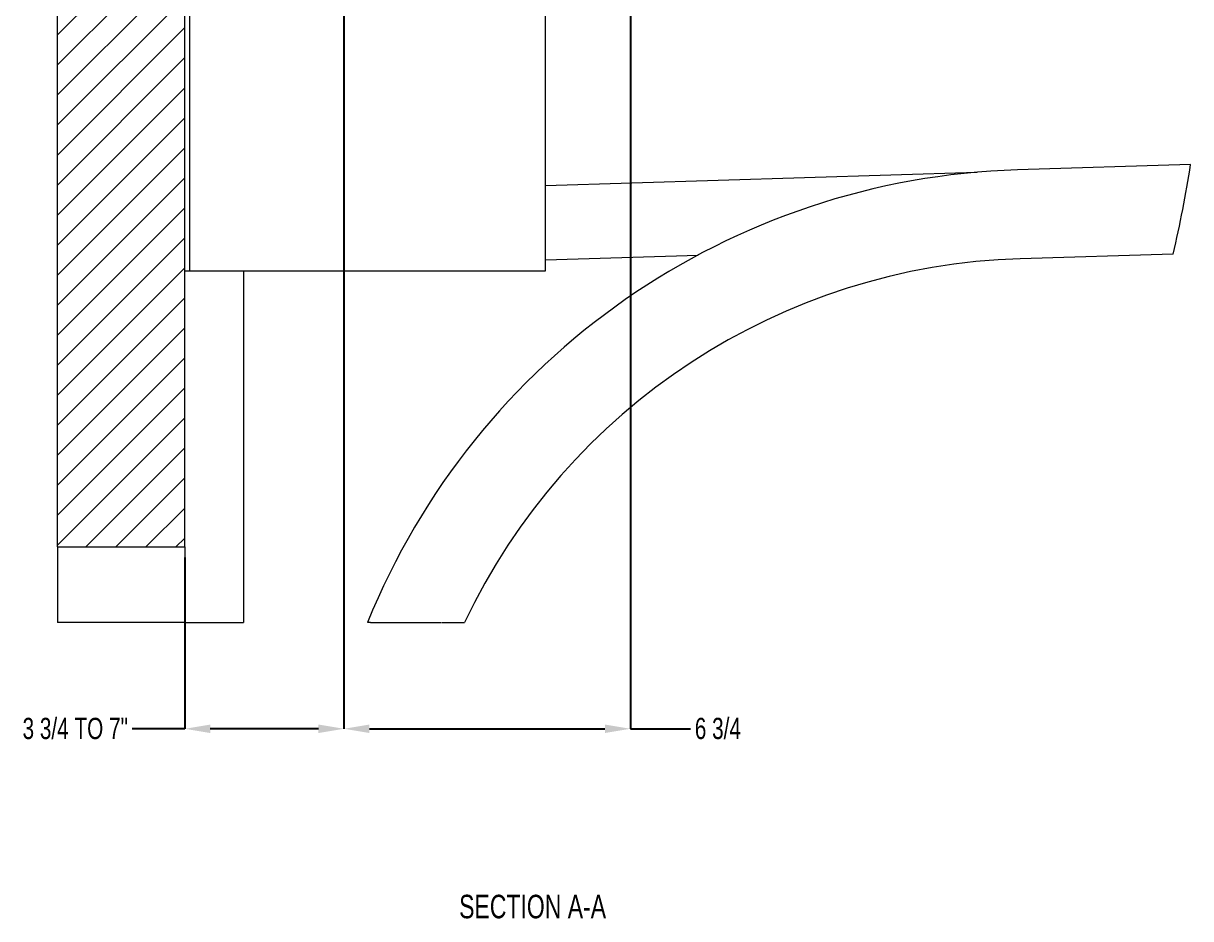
# Model space of a CAD drawing. Header units: inches. Extents: x 1.9 to 9.8, y 6 to 19.4.
# Drawn here: x 2.8 to 9.68, y 6.02 to 11.29 of the extents above; entities that cross this region are included whole.
import ezdxf

# ---------------------------------------------------------------- set-up
doc = ezdxf.new("R2010")
doc.units = ezdxf.units.IN
doc.header["$MEASUREMENT"] = 0
doc.header["$PDSIZE"] = -1
doc.layers.add('DIM', color=1, linetype='Continuous')
doc.styles.add('SLDTEXTSTYLE0', font='ARIAL.TTF', dxfattribs={"width": 0.7})
doc.dimstyles.new('SLDDIMSTYLE0', dxfattribs={"dimtxt": 0.125, "dimasz": 0.15, "dimexe": 0, "dimexo": 0.0625, "dimgap": 0.03125, "dimtad": 0, "dimtih": 1, "dimtoh": 1, "dimdec": 3, "dimlfac": 4, "dimrnd": 1e-09, "dimzin": 12, "dimdsep": 46, "dimtxsty": 'SLDTEXTSTYLE0', "dimsah": 1, "dimcen": 0.09, "dimadec": 0, "dimazin": 0, "dimtfac": 1, "dimtdec": 3, "dimtofl": 0, "dimtmove": 0, "dimatfit": 3, "dimfxl": 0, "dimtolj": 1, "dimtzin": 12, "dimarcsym": 0})
doc.dimstyles.new('SLDDIMSTYLE1', dxfattribs={"dimtxt": 0.125, "dimasz": 0.15, "dimexe": 0, "dimexo": 0.0625, "dimgap": 0.03125, "dimtad": 0, "dimtih": 1, "dimtoh": 1, "dimdec": 1, "dimlfac": 4, "dimrnd": 1e-09, "dimzin": 12, "dimdsep": 46, "dimtxsty": 'SLDTEXTSTYLE0', "dimsah": 1, "dimcen": 0.09, "dimadec": 0, "dimazin": 0, "dimtfac": 1, "dimtdec": 1, "dimtofl": 0, "dimtmove": 0, "dimatfit": 3, "dimfxl": 0, "dimtolj": 1, "dimtzin": 12, "dimarcsym": 0})

# ---------------------------------------------------------------- blocks, each defined once
blk = doc.blocks.new('*D8')
at = {"layer": 'DEFPOINTS', "color": 0}
for p in [(4.6933, 12.2362), (3.7558, 8.2049), (3.7558, 7.1338)]:
    blk.add_point(p, dxfattribs=at)
at = {"layer": 'DIM', "color": 0, "lineweight": -2}
for p, q in [((4.6933, 12.1737), (4.6933, 7.1338)), ((3.7558, 8.1424), (3.7558, 7.1338)), ((3.7558, 7.1338), (3.4466, 7.1338)), ((4.5433, 7.1338), (3.9058, 7.1338))]:
    blk.add_line(p, q, dxfattribs=at)
at = {"layer": 'DIM', "color": 0}
for points in [[(3.9058, 7.1588), (3.9058, 7.1088), (3.7558, 7.1338)], [(4.5433, 7.1588), (4.5433, 7.1088), (4.6933, 7.1338)]]:
    blk.add_solid(points, dxfattribs=at)
at = {"layer": 'DIM', "color": 0, "insert": (3.1104, 7.1985), "char_height": 0.125, "attachment_point": 2, "style": 'SLDTEXTSTYLE0'}
blk.add_mtext('\\A1;3 3/4 TO 7"', dxfattribs=at)
blk = doc.blocks.new('*D9')
at = {"layer": 'DEFPOINTS', "color": 0}
for p in [(6.3808, 12.3324), (4.6933, 12.2362), (6.3808, 7.1338)]:
    blk.add_point(p, dxfattribs=at)
at = {"layer": 'DIM', "color": 0, "lineweight": -2}
for p, q in [((6.3808, 12.2699), (6.3808, 7.1338)), ((4.6933, 12.1737), (4.6933, 7.1338)), ((4.8433, 7.1338), (6.2308, 7.1338)), ((6.3808, 7.1338), (6.7341, 7.1338))]:
    blk.add_line(p, q, dxfattribs=at)
at = {"layer": 'DIM', "color": 0}
for points in [[(4.8433, 7.1588), (4.8433, 7.1088), (4.6933, 7.1338)], [(6.2308, 7.1588), (6.2308, 7.1088), (6.3808, 7.1338)]]:
    blk.add_solid(points, dxfattribs=at)
at = {"layer": 'DIM', "color": 0, "insert": (6.896, 7.1984), "char_height": 0.125, "attachment_point": 2, "style": 'SLDTEXTSTYLE0'}
blk.add_mtext('\\A1;6 3/4', dxfattribs=at)

msp = doc.modelspace()

# ---------------------------------------------------------------- linework, layer by layer
at = {"color": 7, "linetype": 'Continuous', "lineweight": 15}
for p, q in [((3.005814, 8.204915), (3.005814, 17.918203)), ((3.755814, 8.204915), (3.755814, 17.918203)), ((5.880814, 9.829914), (5.880814, 11.582415)), ((3.785814, 9.829914), (3.785814, 11.406163)), ((9.68123, 10.456082), (8.661833, 10.424937)), ((5.880814, 10.333324), (8.424012, 10.411026)), ((5.880814, 9.895622), (6.77923, 9.923071)), ((9.577699, 9.929175), (8.67782, 9.901681)), ((3.755814, 9.829914), (3.785814, 9.829914)), ((3.785814, 9.829914), (3.825814, 9.829914)), ((3.825814, 9.829914), (5.880814, 9.829914)), ((4.100814, 9.829914), (4.100814, 7.758763)), ((3.005814, 8.204915), (3.755814, 8.204915)), ((3.005814, 8.204915), (3.005814, 7.758763)), ((3.755814, 8.204915), (3.755814, 7.758763)), ((3.755814, 7.758763), (3.005814, 7.758763)), ((3.755814, 7.758763), (3.805314, 7.758763)), ((3.805314, 7.758763), (4.100814, 7.758763)), ((4.85017, 7.758763), (4.831821, 7.758763)), ((4.867992, 7.758763), (5.223328, 7.758763))]:
    msp.add_line(p, q, dxfattribs=at)
at = {"color": 0, "linetype": 'Continuous', "lineweight": 0}
for p, q in [((3.005814, 11.219261), (3.755814, 11.969261)), ((3.005814, 11.042484), (3.755814, 11.792484)), ((3.005814, 10.865708), (3.755814, 11.615708)), ((3.005814, 10.688931), (3.755814, 11.438931)), ((3.005814, 10.512154), (3.755814, 11.262154)), ((3.005814, 10.335378), (3.755814, 11.085378)), ((3.005814, 10.158601), (3.755814, 10.908601)), ((3.005814, 9.981824), (3.755814, 10.731824)), ((3.005814, 9.805048), (3.755814, 10.555048)), ((3.005814, 9.628271), (3.755814, 10.378271)), ((3.005814, 9.451494), (3.755814, 10.201494)), ((3.005814, 9.274718), (3.755814, 10.024717)), ((3.005814, 9.097941), (3.755814, 9.847941)), ((3.005814, 8.921164), (3.755814, 9.671164)), ((3.005814, 8.744387), (3.755814, 9.494387)), ((3.005814, 8.567611), (3.755814, 9.317611)), ((3.005814, 8.390834), (3.755814, 9.140834)), ((3.005814, 8.214057), (3.755814, 8.964057)), ((3.173445, 8.204912), (3.755814, 8.787281)), ((3.350222, 8.204912), (3.755814, 8.610504)), ((3.526999, 8.204912), (3.755814, 8.433727)), ((3.703776, 8.204912), (3.755814, 8.25695))]:
    msp.add_line(p, q, dxfattribs=at)
at = {"color": 7, "linetype": 'Continuous', "lineweight": 0}
msp.add_arc((3.076988, 11.480113), 6.683162, 346.5812329, 351.186105, dxfattribs=at)
at = {"color": 7, "linetype": 'Continuous', "lineweight": 15}
for centre, radius, start, end in [((8.792343, 6.153425), 4.273505, 91.7500447, 157.9355751), ((8.792345, 6.153421), 3.750009, 91.7500802, 154.6535941)]:
    msp.add_arc(centre, radius, start, end, dxfattribs=at)
for points, knots in [([(4.85017, 7.758763), (4.850192, 7.758763), (4.850376, 7.758763), (4.851337, 7.758763), (4.853541, 7.758763), (4.857272, 7.758763), (4.862238, 7.758763), (4.865951, 7.758763), (4.867978, 7.758763), (4.867992, 7.758763)], [0, 0, 0, 0, 0.00374863, 0.03096016, 0.16164792, 0.37488787, 0.65892388, 0.99764219, 1, 1, 1, 1]), ([(5.223328, 7.758763), (5.224285, 7.758763), (5.226834, 7.758763), (5.229383, 7.758763), (5.230975, 7.758763)], [0, 0, 0, 0, 0.37555138, 1, 1, 1, 1]), ([(5.367783, 7.758763), (5.373557, 7.758763), (5.383631, 7.758763), (5.395418, 7.758763), (5.401492, 7.758763), (5.403266, 7.758763), (5.403327, 7.758763)], [0, 0, 0, 0, 0.48736125, 0.85026202, 0.99488343, 1, 1, 1, 1])]:
    msp.add_open_spline(points, degree=3, knots=knots, dxfattribs=at)
for points in [[(5.230975, 7.758763), (5.264792, 7.758763)], [(5.268237, 7.758763), (5.276427, 7.758763)], [(5.276427, 7.758763), (5.367783, 7.758763)]]:
    msp.add_open_spline(points, degree=1, dxfattribs=at)

# ---------------------------------------------------------------- texts
at = {"layer": 'DIM', "insert": (5.371813, 6.156498), "char_height": 0.1385468, "attachment_point": 1, "style": 'SLDTEXTSTYLE0'}
msp.add_mtext('SECTION A-A ', dxfattribs=at)

# ---------------------------------------------------------------- dimensions: what is measured, and where the dimension line sits
at = {"layer": 'DIM'}
dim = msp.add_linear_dim(base=(6.380814, 7.133762), p1=(4.693314, 12.236164), p2=(6.380814, 12.332414), dimstyle='SLDDIMSTYLE0', override={"dimdec": 4, "dimlunit": 5, "dimfrac": 2}, dxfattribs=at)
dim.commit()
dim.dimension.update_dxf_attribs({"geometry": '*D9', "text_midpoint": (6.89601, 7.133762), "dimtype": 160})
dim = msp.add_linear_dim(base=(3.755814, 7.133762), p1=(4.693314, 12.236164), p2=(3.755814, 8.204914), text='<> TO 7"', dimstyle='SLDDIMSTYLE1', override={"dimdec": 4, "dimlunit": 5, "dimfrac": 2}, dxfattribs=at)
dim.commit()
dim.dimension.update_dxf_attribs({"geometry": '*D8', "text_midpoint": (3.110364, 7.133762), "dimtype": 160})

doc.saveas('drawing.dxf')
